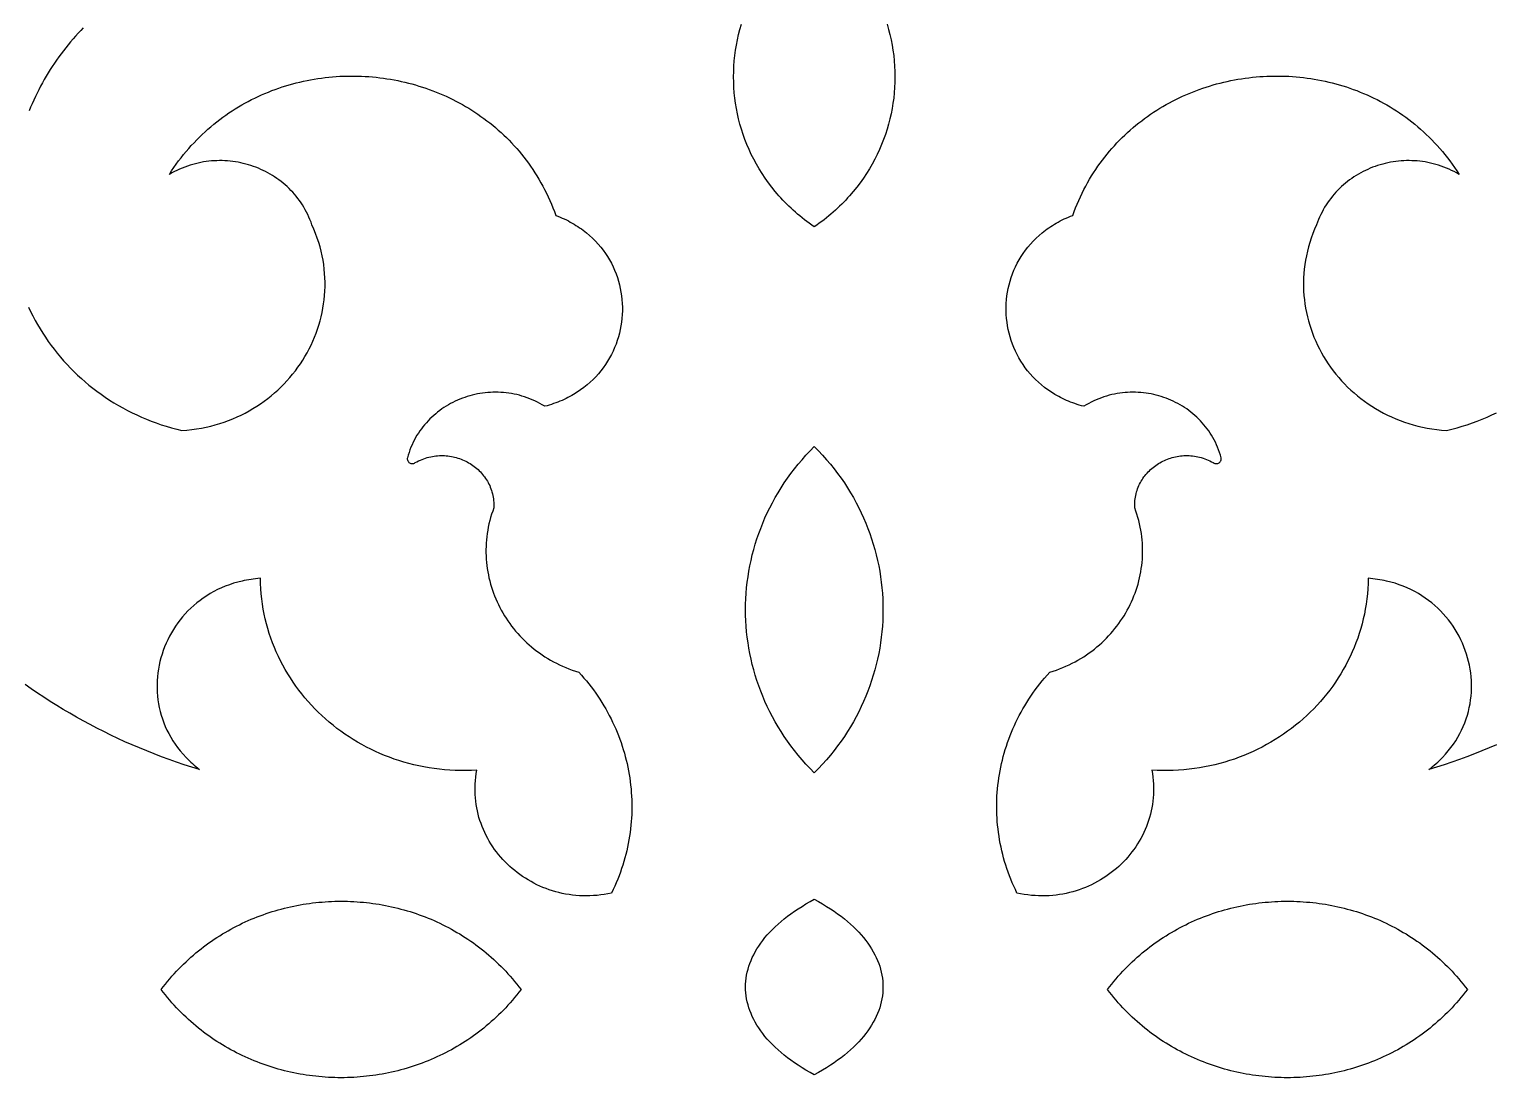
# Model space of a CAD drawing. Extents: x -167 to 167, y -60 to 60.
# Drawn here: x -65.09 to -21.36, y -2.63 to 28.64 of the extents above; entities that cross this region are included whole.
import ezdxf

# ---------------------------------------------------------------- set-up
doc = ezdxf.new("R2010")
doc.units = 0
doc.header["$MEASUREMENT"] = 0
doc.layers.add('LAYER_1', color=18, linetype='CONTINUOUS')

msp = doc.modelspace()

# ---------------------------------------------------------------- linework, layer by layer
at = {"layer": 'LAYER_1'}
for points in [[(-63.484, 28.693), (-63.563, 28.611), (-63.641, 28.528), (-63.717, 28.443), (-63.792, 28.358), (-63.866, 28.271), (-63.939, 28.183), (-64.01, 28.094), (-64.08, 28.004), (-64.149, 27.913), (-64.217, 27.821), (-64.283, 27.728), (-64.347, 27.634), (-64.411, 27.538), (-64.472, 27.442), (-64.533, 27.345), (-64.592, 27.246), (-64.649, 27.147), (-64.705, 27.047), (-64.76, 26.946), (-64.813, 26.843), (-64.865, 26.74), (-64.915, 26.636), (-64.963, 26.531), (-65.01, 26.425), (-65.055, 26.318), (-65.099, 26.21)], [(-39.513, 28.794), (-39.468, 28.641), (-39.429, 28.486), (-39.393, 28.331), (-39.363, 28.175), (-39.337, 28.018), (-39.316, 27.861), (-39.299, 27.703), (-39.288, 27.545), (-39.281, 27.386), (-39.278, 27.228), (-39.281, 27.069), (-39.288, 26.911), (-39.299, 26.753), (-39.316, 26.595), (-39.337, 26.438), (-39.363, 26.281), (-39.393, 26.125), (-39.429, 25.969), (-39.468, 25.815), (-39.513, 25.661), (-39.562, 25.509), (-39.617, 25.358), (-39.675, 25.208), (-39.739, 25.059), (-39.807, 24.912), (-39.88, 24.767), (-39.957, 24.623), (-40.039, 24.481), (-40.126, 24.342), (-40.218, 24.204), (-40.314, 24.068), (-40.415, 23.935), (-40.521, 23.804), (-40.632, 23.676), (-40.689, 23.613), (-40.747, 23.55), (-40.806, 23.488), (-40.867, 23.427), (-40.928, 23.367), (-40.991, 23.307), (-41.055, 23.248), (-41.12, 23.19), (-41.187, 23.132), (-41.254, 23.076), (-41.323, 23.02), (-41.393, 22.964), (-41.464, 22.91), (-41.536, 22.857), (-41.61, 22.804), (-41.684, 22.752), (-41.759, 22.804), (-41.832, 22.857), (-41.905, 22.91), (-41.976, 22.964), (-42.046, 23.02), (-42.114, 23.076), (-42.182, 23.132), (-42.248, 23.19), (-42.313, 23.248), (-42.378, 23.307), (-42.44, 23.367), (-42.502, 23.427), (-42.563, 23.488), (-42.622, 23.55), (-42.68, 23.613), (-42.737, 23.676), (-42.793, 23.74), (-42.847, 23.804), (-42.953, 23.935), (-43.054, 24.068), (-43.151, 24.204), (-43.242, 24.342), (-43.329, 24.481), (-43.411, 24.623), (-43.489, 24.767), (-43.562, 24.912), (-43.63, 25.059), (-43.693, 25.208), (-43.752, 25.358), (-43.806, 25.509), (-43.856, 25.661), (-43.9, 25.815), (-43.94, 25.969), (-43.975, 26.125), (-44.006, 26.281), (-44.032, 26.438), (-44.053, 26.595), (-44.069, 26.753), (-44.081, 26.911), (-44.088, 27.069), (-44.09, 27.228), (-44.088, 27.386), (-44.081, 27.545), (-44.069, 27.703), (-44.053, 27.861), (-44.032, 28.018), (-44.006, 28.175), (-43.975, 28.331), (-43.94, 28.486), (-43.9, 28.641), (-43.856, 28.794)], [(-65.118, 20.358), (-65.055, 20.225), (-64.989, 20.093), (-64.92, 19.962), (-64.848, 19.833), (-64.773, 19.706), (-64.695, 19.581), (-64.615, 19.457), (-64.531, 19.335), (-64.444, 19.215), (-64.355, 19.097), (-64.263, 18.981), (-64.168, 18.866), (-64.071, 18.754), (-63.97, 18.644), (-63.867, 18.536), (-63.762, 18.43), (-63.654, 18.326), (-63.543, 18.225), (-63.43, 18.126), (-63.315, 18.03), (-63.197, 17.935), (-63.077, 17.844), (-62.954, 17.755), (-62.829, 17.668), (-62.702, 17.584), (-62.572, 17.503), (-62.44, 17.425), (-62.306, 17.349), (-62.17, 17.276), (-62.032, 17.206), (-61.892, 17.139), (-61.75, 17.075), (-61.605, 17.014), (-61.459, 16.956), (-61.311, 16.901), (-61.161, 16.849), (-61.009, 16.801), (-60.855, 16.756), (-60.699, 16.714), (-60.542, 16.676), (-60.394, 16.687), (-60.249, 16.703), (-60.105, 16.723), (-59.963, 16.747), (-59.823, 16.776), (-59.685, 16.808), (-59.55, 16.844), (-59.416, 16.883), (-59.284, 16.927), (-59.154, 16.974), (-59.027, 17.024), (-58.901, 17.079), (-58.778, 17.136), (-58.658, 17.197), (-58.539, 17.261), (-58.424, 17.328), (-58.31, 17.399), (-58.199, 17.472), (-58.091, 17.549), (-57.986, 17.628), (-57.883, 17.71), (-57.783, 17.795), (-57.685, 17.882), (-57.59, 17.972), (-57.499, 18.065), (-57.41, 18.16), (-57.324, 18.257), (-57.241, 18.356), (-57.161, 18.458), (-57.084, 18.562), (-57.011, 18.668), (-56.94, 18.776), (-56.873, 18.885), (-56.81, 18.997), (-56.749, 19.11), (-56.692, 19.225), (-56.638, 19.342), (-56.588, 19.46), (-56.541, 19.579), (-56.498, 19.7), (-56.459, 19.822), (-56.423, 19.946), (-56.391, 20.07), (-56.363, 20.196), (-56.339, 20.322), (-56.318, 20.45), (-56.301, 20.578), (-56.289, 20.707), (-56.28, 20.836), (-56.276, 20.967), (-56.275, 21.097), (-56.279, 21.229), (-56.287, 21.36), (-56.299, 21.492), (-56.315, 21.624), (-56.336, 21.756), (-56.361, 21.889), (-56.391, 22.021), (-56.425, 22.153), (-56.464, 22.285), (-56.507, 22.417), (-56.555, 22.548), (-56.608, 22.68), (-56.665, 22.81), (-56.693, 22.889), (-56.724, 22.967), (-56.756, 23.043), (-56.79, 23.118), (-56.827, 23.192), (-56.865, 23.263), (-56.906, 23.334), (-56.948, 23.403), (-56.992, 23.47), (-57.038, 23.536), (-57.086, 23.6), (-57.135, 23.662), (-57.186, 23.723), (-57.239, 23.783), (-57.293, 23.84), (-57.349, 23.896), (-57.406, 23.951), (-57.464, 24.003), (-57.525, 24.054), (-57.586, 24.103), (-57.649, 24.151), (-57.713, 24.197), (-57.778, 24.241), (-57.844, 24.283), (-57.911, 24.323), (-57.98, 24.362), (-58.049, 24.398), (-58.12, 24.433), (-58.191, 24.466), (-58.264, 24.497), (-58.337, 24.527), (-58.411, 24.554), (-58.485, 24.579), (-58.561, 24.603), (-58.637, 24.624), (-58.713, 24.643), (-58.79, 24.661), (-58.868, 24.676), (-58.946, 24.69), (-59.025, 24.701), (-59.104, 24.71), (-59.183, 24.717), (-59.262, 24.723), (-59.342, 24.726), (-59.422, 24.726), (-59.502, 24.725), (-59.583, 24.722), (-59.663, 24.716), (-59.743, 24.708), (-59.824, 24.698), (-59.904, 24.686), (-59.984, 24.671), (-60.064, 24.655), (-60.143, 24.636), (-60.223, 24.614), (-60.302, 24.591), (-60.381, 24.565), (-60.459, 24.536), (-60.537, 24.506), (-60.614, 24.473), (-60.691, 24.437), (-60.767, 24.399), (-60.843, 24.359), (-60.918, 24.316), (-60.851, 24.419), (-60.782, 24.52), (-60.712, 24.62), (-60.641, 24.717), (-60.568, 24.812), (-60.494, 24.906), (-60.418, 24.998), (-60.341, 25.087), (-60.263, 25.175), (-60.183, 25.261), (-60.103, 25.346), (-60.021, 25.428), (-59.937, 25.509), (-59.853, 25.587), (-59.768, 25.664), (-59.681, 25.739), (-59.594, 25.812), (-59.505, 25.883), (-59.415, 25.953), (-59.325, 26.02), (-59.233, 26.086), (-59.141, 26.15), (-59.047, 26.212), (-58.953, 26.272), (-58.857, 26.33), (-58.761, 26.387), (-58.664, 26.442), (-58.567, 26.495), (-58.468, 26.546), (-58.369, 26.595), (-58.269, 26.642), (-58.169, 26.688), (-58.067, 26.732), (-57.966, 26.774), (-57.863, 26.814), (-57.76, 26.853), (-57.657, 26.89), (-57.553, 26.924), (-57.448, 26.958), (-57.343, 26.989), (-57.237, 27.018), (-57.132, 27.046), (-57.025, 27.072), (-56.919, 27.096), (-56.812, 27.119), (-56.704, 27.14), (-56.597, 27.159), (-56.489, 27.176), (-56.381, 27.191), (-56.273, 27.205), (-56.164, 27.217), (-56.056, 27.227), (-55.947, 27.235), (-55.838, 27.242), (-55.73, 27.247), (-55.621, 27.25), (-55.512, 27.251), (-55.403, 27.251), (-55.294, 27.249), (-55.185, 27.245), (-55.077, 27.24), (-54.968, 27.233), (-54.86, 27.224), (-54.751, 27.213), (-54.643, 27.201), (-54.535, 27.187), (-54.428, 27.171), (-54.32, 27.154), (-54.213, 27.134), (-54.107, 27.114), (-54, 27.091), (-53.895, 27.067), (-53.789, 27.041), (-53.684, 27.013), (-53.579, 26.984), (-53.475, 26.953), (-53.372, 26.92), (-53.268, 26.886), (-53.166, 26.85), (-53.064, 26.812), (-52.963, 26.773), (-52.862, 26.732), (-52.762, 26.689), (-52.663, 26.645), (-52.564, 26.599), (-52.467, 26.551), (-52.37, 26.502), (-52.273, 26.451), (-52.178, 26.398), (-52.084, 26.344), (-51.99, 26.288), (-51.897, 26.231), (-51.805, 26.171), (-51.715, 26.111), (-51.625, 26.048), (-51.536, 25.984), (-51.448, 25.918), (-51.362, 25.851), (-51.276, 25.782), (-51.192, 25.712), (-51.109, 25.64), (-51.026, 25.566), (-50.946, 25.491), (-50.866, 25.414), (-50.788, 25.335), (-50.71, 25.255), (-50.635, 25.173), (-50.56, 25.09), (-50.487, 25.005), (-50.415, 24.918), (-50.345, 24.83), (-50.276, 24.741), (-50.209, 24.649), (-50.143, 24.557), (-50.079, 24.462), (-50.016, 24.366), (-49.955, 24.269), (-49.895, 24.17), (-49.837, 24.069), (-49.781, 23.967), (-49.726, 23.863), (-49.674, 23.758), (-49.622, 23.651), (-49.573, 23.542), (-49.525, 23.432), (-49.48, 23.321), (-49.436, 23.208), (-49.394, 23.093), (-49.328, 23.068), (-49.264, 23.042), (-49.201, 23.014), (-49.139, 22.986), (-49.078, 22.957), (-49.019, 22.926), (-48.96, 22.895), (-48.902, 22.863), (-48.846, 22.83), (-48.791, 22.796), (-48.736, 22.762), (-48.683, 22.726), (-48.631, 22.69), (-48.58, 22.652), (-48.482, 22.576), (-48.388, 22.496), (-48.298, 22.413), (-48.212, 22.328), (-48.131, 22.239), (-48.054, 22.149), (-47.982, 22.056), (-47.914, 21.96), (-47.85, 21.863), (-47.791, 21.764), (-47.736, 21.663), (-47.685, 21.56), (-47.638, 21.455), (-47.596, 21.35), (-47.558, 21.243), (-47.524, 21.134), (-47.495, 21.025), (-47.47, 20.915), (-47.449, 20.804), (-47.432, 20.693), (-47.42, 20.581), (-47.411, 20.469), (-47.407, 20.357), (-47.407, 20.244), (-47.412, 20.132), (-47.42, 20.02), (-47.433, 19.908), (-47.45, 19.797), (-47.471, 19.686), (-47.496, 19.576), (-47.526, 19.467), (-47.559, 19.359), (-47.597, 19.253), (-47.639, 19.147), (-47.685, 19.043), (-47.735, 18.941), (-47.789, 18.84), (-47.847, 18.741), (-47.91, 18.645), (-47.976, 18.55), (-48.046, 18.457), (-48.121, 18.367), (-48.2, 18.28), (-48.282, 18.195), (-48.369, 18.113), (-48.46, 18.034), (-48.554, 17.958), (-48.653, 17.885), (-48.756, 17.816), (-48.863, 17.75), (-48.918, 17.718), (-48.974, 17.688), (-49.03, 17.658), (-49.088, 17.629), (-49.147, 17.601), (-49.207, 17.575), (-49.268, 17.549), (-49.33, 17.524), (-49.393, 17.5), (-49.457, 17.478), (-49.521, 17.456), (-49.587, 17.436), (-49.654, 17.416), (-49.722, 17.398), (-49.795, 17.442), (-49.869, 17.483), (-49.943, 17.522), (-50.019, 17.559), (-50.094, 17.593), (-50.171, 17.624), (-50.248, 17.653), (-50.325, 17.68), (-50.402, 17.704), (-50.48, 17.726), (-50.559, 17.745), (-50.637, 17.762), (-50.716, 17.777), (-50.794, 17.789), (-50.873, 17.8), (-50.952, 17.807), (-51.031, 17.813), (-51.11, 17.816), (-51.189, 17.818), (-51.267, 17.816), (-51.345, 17.813), (-51.424, 17.808), (-51.501, 17.8), (-51.579, 17.79), (-51.656, 17.779), (-51.732, 17.765), (-51.808, 17.749), (-51.884, 17.731), (-51.959, 17.71), (-52.033, 17.688), (-52.107, 17.664), (-52.179, 17.638), (-52.251, 17.61), (-52.323, 17.58), (-52.393, 17.548), (-52.462, 17.514), (-52.53, 17.478), (-52.598, 17.441), (-52.664, 17.401), (-52.729, 17.36), (-52.793, 17.317), (-52.855, 17.272), (-52.917, 17.225), (-52.976, 17.176), (-53.035, 17.126), (-53.092, 17.074), (-53.148, 17.021), (-53.202, 16.965), (-53.254, 16.908), (-53.305, 16.849), (-53.354, 16.789), (-53.402, 16.727), (-53.448, 16.664), (-53.491, 16.598), (-53.533, 16.532), (-53.573, 16.464), (-53.611, 16.394), (-53.647, 16.323), (-53.681, 16.25), (-53.713, 16.176), (-53.743, 16.1), (-53.77, 16.023), (-53.795, 15.944), (-53.818, 15.864), (-53.822, 15.841), (-53.822, 15.818), (-53.818, 15.796), (-53.81, 15.775), (-53.8, 15.757), (-53.787, 15.74), (-53.772, 15.725), (-53.755, 15.712), (-53.736, 15.702), (-53.715, 15.694), (-53.694, 15.69), (-53.672, 15.688), (-53.65, 15.69), (-53.627, 15.695), (-53.605, 15.704), (-53.584, 15.716), (-53.534, 15.744), (-53.484, 15.769), (-53.433, 15.793), (-53.382, 15.814), (-53.331, 15.834), (-53.279, 15.852), (-53.228, 15.867), (-53.176, 15.881), (-53.124, 15.893), (-53.072, 15.904), (-53.02, 15.912), (-52.968, 15.919), (-52.917, 15.924), (-52.865, 15.927), (-52.813, 15.929), (-52.762, 15.928), (-52.711, 15.927), (-52.66, 15.923), (-52.609, 15.918), (-52.559, 15.911), (-52.508, 15.903), (-52.459, 15.893), (-52.41, 15.882), (-52.361, 15.869), (-52.313, 15.855), (-52.265, 15.839), (-52.218, 15.821), (-52.172, 15.803), (-52.126, 15.783), (-52.081, 15.761), (-52.036, 15.738), (-51.993, 15.714), (-51.95, 15.689), (-51.908, 15.662), (-51.867, 15.634), (-51.827, 15.605), (-51.788, 15.574), (-51.75, 15.542), (-51.713, 15.509), (-51.677, 15.475), (-51.643, 15.44), (-51.609, 15.404), (-51.577, 15.367), (-51.545, 15.328), (-51.516, 15.289), (-51.487, 15.248), (-51.46, 15.207), (-51.434, 15.164), (-51.41, 15.121), (-51.387, 15.076), (-51.365, 15.031), (-51.346, 14.985), (-51.327, 14.938), (-51.311, 14.89), (-51.296, 14.841), (-51.282, 14.791), (-51.271, 14.741), (-51.261, 14.69), (-51.253, 14.638), (-51.247, 14.585), (-51.243, 14.532), (-51.241, 14.478), (-51.24, 14.424), (-51.242, 14.368), (-51.276, 14.273), (-51.308, 14.178), (-51.337, 14.082), (-51.363, 13.986), (-51.386, 13.89), (-51.406, 13.794), (-51.424, 13.698), (-51.44, 13.602), (-51.452, 13.505), (-51.462, 13.409), (-51.469, 13.313), (-51.474, 13.218), (-51.477, 13.122), (-51.476, 13.027), (-51.474, 12.932), (-51.468, 12.837), (-51.461, 12.742), (-51.45, 12.648), (-51.438, 12.555), (-51.423, 12.462), (-51.405, 12.369), (-51.386, 12.277), (-51.364, 12.186), (-51.339, 12.095), (-51.313, 12.005), (-51.284, 11.916), (-51.252, 11.827), (-51.219, 11.739), (-51.183, 11.653), (-51.145, 11.567), (-51.105, 11.482), (-51.063, 11.397), (-51.019, 11.314), (-50.973, 11.232), (-50.924, 11.151), (-50.874, 11.072), (-50.821, 10.993), (-50.766, 10.916), (-50.71, 10.839), (-50.651, 10.765), (-50.591, 10.691), (-50.528, 10.619), (-50.464, 10.548), (-50.397, 10.479), (-50.329, 10.411), (-50.259, 10.345), (-50.187, 10.28), (-50.114, 10.217), (-50.038, 10.156), (-49.961, 10.096), (-49.882, 10.039), (-49.801, 9.982), (-49.719, 9.928), (-49.635, 9.876), (-49.549, 9.825), (-49.461, 9.777), (-49.372, 9.73), (-49.282, 9.686), (-49.19, 9.643), (-49.096, 9.603), (-49, 9.565), (-48.904, 9.529), (-48.805, 9.495), (-48.706, 9.464), (-48.628, 9.378), (-48.553, 9.291), (-48.479, 9.204), (-48.408, 9.115), (-48.338, 9.025), (-48.27, 8.934), (-48.204, 8.843), (-48.14, 8.75), (-48.078, 8.656), (-48.018, 8.562), (-47.96, 8.466), (-47.904, 8.37), (-47.849, 8.273), (-47.797, 8.175), (-47.746, 8.076), (-47.698, 7.977), (-47.651, 7.877), (-47.607, 7.776), (-47.564, 7.675), (-47.523, 7.573), (-47.484, 7.47), (-47.448, 7.367), (-47.413, 7.263), (-47.38, 7.159), (-47.349, 7.054), (-47.32, 6.949), (-47.293, 6.843), (-47.268, 6.737), (-47.245, 6.63), (-47.224, 6.524), (-47.205, 6.416), (-47.189, 6.309), (-47.174, 6.201), (-47.161, 6.093), (-47.15, 5.985), (-47.141, 5.877), (-47.134, 5.768), (-47.129, 5.66), (-47.126, 5.551), (-47.126, 5.442), (-47.127, 5.333), (-47.13, 5.224), (-47.136, 5.115), (-47.143, 5.006), (-47.153, 4.897), (-47.164, 4.788), (-47.178, 4.68), (-47.194, 4.571), (-47.211, 4.463), (-47.231, 4.354), (-47.253, 4.246), (-47.277, 4.139), (-47.303, 4.031), (-47.332, 3.924), (-47.362, 3.817), (-47.394, 3.71), (-47.429, 3.604), (-47.466, 3.498), (-47.504, 3.393), (-47.545, 3.288), (-47.588, 3.184), (-47.633, 3.08), (-47.68, 2.977), (-47.73, 2.874), (-47.839, 2.852), (-47.947, 2.833), (-48.055, 2.818), (-48.162, 2.806), (-48.269, 2.798), (-48.376, 2.793), (-48.481, 2.791), (-48.586, 2.793), (-48.691, 2.797), (-48.794, 2.805), (-48.897, 2.816), (-48.999, 2.83), (-49.1, 2.847), (-49.2, 2.867), (-49.299, 2.89), (-49.396, 2.915), (-49.493, 2.944), (-49.588, 2.975), (-49.682, 3.009), (-49.775, 3.045), (-49.867, 3.085), (-49.957, 3.126), (-50.045, 3.171), (-50.132, 3.217), (-50.217, 3.266), (-50.301, 3.318), (-50.383, 3.371), (-50.464, 3.427), (-50.542, 3.486), (-50.619, 3.546), (-50.694, 3.609), (-50.767, 3.673), (-50.837, 3.74), (-50.906, 3.808), (-50.973, 3.879), (-51.037, 3.951), (-51.1, 4.025), (-51.16, 4.101), (-51.217, 4.179), (-51.273, 4.258), (-51.326, 4.34), (-51.376, 4.422), (-51.424, 4.506), (-51.469, 4.592), (-51.512, 4.679), (-51.552, 4.768), (-51.589, 4.857), (-51.623, 4.948), (-51.655, 5.041), (-51.684, 5.134), (-51.709, 5.229), (-51.732, 5.325), (-51.752, 5.422), (-51.768, 5.52), (-51.781, 5.619), (-51.791, 5.718), (-51.798, 5.819), (-51.802, 5.92), (-51.802, 6.023), (-51.798, 6.125), (-51.792, 6.229), (-51.781, 6.333), (-51.767, 6.438), (-51.75, 6.543), (-51.912, 6.535), (-52.073, 6.53), (-52.233, 6.53), (-52.393, 6.534), (-52.551, 6.541), (-52.709, 6.553), (-52.865, 6.569), (-53.02, 6.588), (-53.174, 6.611), (-53.327, 6.638), (-53.479, 6.668), (-53.629, 6.702), (-53.777, 6.74), (-53.925, 6.781), (-54.07, 6.826), (-54.215, 6.874), (-54.357, 6.925), (-54.498, 6.98), (-54.637, 7.038), (-54.774, 7.1), (-54.91, 7.164), (-55.043, 7.232), (-55.175, 7.303), (-55.305, 7.376), (-55.432, 7.453), (-55.557, 7.533), (-55.681, 7.616), (-55.801, 7.701), (-55.92, 7.789), (-56.036, 7.881), (-56.15, 7.974), (-56.262, 8.071), (-56.371, 8.17), (-56.477, 8.271), (-56.581, 8.375), (-56.682, 8.482), (-56.78, 8.591), (-56.876, 8.702), (-56.969, 8.816), (-57.059, 8.932), (-57.145, 9.05), (-57.229, 9.17), (-57.31, 9.292), (-57.388, 9.417), (-57.462, 9.543), (-57.534, 9.672), (-57.602, 9.802), (-57.667, 9.935), (-57.728, 10.069), (-57.786, 10.204), (-57.84, 10.342), (-57.891, 10.481), (-57.938, 10.622), (-57.982, 10.765), (-58.022, 10.909), (-58.058, 11.054), (-58.09, 11.201), (-58.118, 11.35), (-58.143, 11.499), (-58.163, 11.65), (-58.18, 11.803), (-58.192, 11.956), (-58.2, 12.11), (-58.204, 12.266), (-58.275, 12.26), (-58.345, 12.253), (-58.414, 12.245), (-58.482, 12.235), (-58.55, 12.224), (-58.617, 12.212), (-58.684, 12.199), (-58.749, 12.185), (-58.879, 12.152), (-59.005, 12.116), (-59.128, 12.075), (-59.249, 12.03), (-59.366, 11.981), (-59.48, 11.928), (-59.591, 11.871), (-59.699, 11.81), (-59.804, 11.746), (-59.906, 11.678), (-60.004, 11.607), (-60.099, 11.533), (-60.19, 11.456), (-60.279, 11.375), (-60.363, 11.292), (-60.445, 11.206), (-60.523, 11.118), (-60.597, 11.027), (-60.668, 10.933), (-60.735, 10.838), (-60.798, 10.74), (-60.858, 10.64), (-60.914, 10.539), (-60.967, 10.435), (-61.015, 10.33), (-61.06, 10.223), (-61.101, 10.115), (-61.137, 10.006), (-61.17, 9.896), (-61.199, 9.784), (-61.224, 9.672), (-61.245, 9.559), (-61.261, 9.445), (-61.274, 9.33), (-61.282, 9.216), (-61.286, 9.1), (-61.286, 8.985), (-61.282, 8.87), (-61.273, 8.754), (-61.259, 8.639), (-61.242, 8.525), (-61.22, 8.41), (-61.193, 8.296), (-61.162, 8.183), (-61.126, 8.071), (-61.086, 7.959), (-61.041, 7.849), (-60.991, 7.739), (-60.937, 7.631), (-60.877, 7.525), (-60.813, 7.419), (-60.745, 7.316), (-60.671, 7.214), (-60.592, 7.114), (-60.509, 7.016), (-60.42, 6.921), (-60.326, 6.827), (-60.277, 6.781), (-60.227, 6.736), (-60.176, 6.691), (-60.124, 6.647), (-60.07, 6.604), (-60.015, 6.561), (-60.245, 6.632), (-60.475, 6.706), (-60.702, 6.783), (-60.927, 6.862), (-61.151, 6.944), (-61.373, 7.028), (-61.593, 7.115), (-61.811, 7.205), (-62.027, 7.297), (-62.242, 7.392), (-62.454, 7.489), (-62.665, 7.589), (-62.873, 7.691), (-63.08, 7.796), (-63.285, 7.903), (-63.488, 8.012), (-63.688, 8.124), (-63.887, 8.238), (-64.084, 8.355), (-64.279, 8.473), (-64.472, 8.594), (-64.663, 8.718), (-64.851, 8.843), (-65.038, 8.971), (-65.223, 9.1)], [(-21.341, 7.297), (-21.558, 7.205), (-21.776, 7.115), (-21.996, 7.028), (-22.218, 6.944), (-22.441, 6.862), (-22.667, 6.783), (-22.894, 6.706), (-23.123, 6.632), (-23.354, 6.561), (-23.299, 6.604), (-23.245, 6.647), (-23.193, 6.691), (-23.141, 6.736), (-23.091, 6.781), (-23.042, 6.827), (-22.949, 6.921), (-22.86, 7.016), (-22.776, 7.114), (-22.698, 7.214), (-22.624, 7.316), (-22.555, 7.419), (-22.491, 7.525), (-22.432, 7.631), (-22.378, 7.739), (-22.328, 7.849), (-22.283, 7.959), (-22.242, 8.071), (-22.207, 8.183), (-22.176, 8.296), (-22.149, 8.41), (-22.127, 8.525), (-22.109, 8.639), (-22.096, 8.754), (-22.087, 8.87), (-22.083, 8.985), (-22.082, 9.1), (-22.086, 9.216), (-22.095, 9.33), (-22.107, 9.445), (-22.124, 9.559), (-22.145, 9.672), (-22.17, 9.784), (-22.198, 9.896), (-22.231, 10.006), (-22.268, 10.115), (-22.309, 10.223), (-22.354, 10.33), (-22.402, 10.435), (-22.454, 10.539), (-22.51, 10.64), (-22.57, 10.74), (-22.634, 10.838), (-22.701, 10.933), (-22.772, 11.027), (-22.846, 11.118), (-22.924, 11.206), (-23.005, 11.292), (-23.09, 11.375), (-23.178, 11.456), (-23.27, 11.533), (-23.365, 11.607), (-23.463, 11.678), (-23.565, 11.746), (-23.669, 11.81), (-23.777, 11.871), (-23.889, 11.928), (-24.003, 11.981), (-24.12, 12.03), (-24.24, 12.075), (-24.364, 12.116), (-24.49, 12.152), (-24.619, 12.185), (-24.685, 12.199), (-24.751, 12.212), (-24.818, 12.224), (-24.886, 12.235), (-24.955, 12.245), (-25.024, 12.253), (-25.094, 12.26), (-25.165, 12.266), (-25.169, 12.11), (-25.177, 11.956), (-25.189, 11.803), (-25.205, 11.65), (-25.226, 11.499), (-25.25, 11.35), (-25.279, 11.201), (-25.311, 11.054), (-25.347, 10.909), (-25.387, 10.765), (-25.43, 10.622), (-25.478, 10.481), (-25.529, 10.342), (-25.583, 10.204), (-25.641, 10.069), (-25.702, 9.935), (-25.767, 9.802), (-25.835, 9.672), (-25.906, 9.543), (-25.981, 9.417), (-26.058, 9.292), (-26.139, 9.17), (-26.223, 9.05), (-26.31, 8.932), (-26.4, 8.816), (-26.493, 8.702), (-26.588, 8.591), (-26.687, 8.482), (-26.788, 8.375), (-26.891, 8.271), (-26.998, 8.17), (-27.107, 8.071), (-27.218, 7.974), (-27.332, 7.881), (-27.449, 7.789), (-27.567, 7.701), (-27.688, 7.616), (-27.811, 7.533), (-27.937, 7.453), (-28.064, 7.376), (-28.194, 7.303), (-28.325, 7.232), (-28.459, 7.164), (-28.594, 7.1), (-28.732, 7.038), (-28.871, 6.98), (-29.012, 6.925), (-29.154, 6.874), (-29.298, 6.826), (-29.444, 6.781), (-29.591, 6.74), (-29.74, 6.702), (-29.89, 6.668), (-30.042, 6.638), (-30.194, 6.611), (-30.348, 6.588), (-30.504, 6.569), (-30.66, 6.553), (-30.817, 6.541), (-30.976, 6.534), (-31.135, 6.53), (-31.296, 6.53), (-31.457, 6.535), (-31.619, 6.543), (-31.601, 6.438), (-31.587, 6.333), (-31.577, 6.229), (-31.57, 6.125), (-31.567, 6.023), (-31.567, 5.92), (-31.57, 5.819), (-31.577, 5.718), (-31.587, 5.619), (-31.601, 5.52), (-31.617, 5.422), (-31.637, 5.325), (-31.659, 5.229), (-31.685, 5.134), (-31.714, 5.041), (-31.745, 4.948), (-31.78, 4.857), (-31.817, 4.768), (-31.857, 4.679), (-31.899, 4.592), (-31.945, 4.506), (-31.993, 4.422), (-32.043, 4.34), (-32.096, 4.258), (-32.151, 4.179), (-32.209, 4.101), (-32.269, 4.025), (-32.331, 3.951), (-32.396, 3.879), (-32.462, 3.808), (-32.531, 3.74), (-32.602, 3.673), (-32.675, 3.609), (-32.75, 3.546), (-32.826, 3.486), (-32.905, 3.427), (-32.985, 3.371), (-33.067, 3.318), (-33.151, 3.266), (-33.237, 3.217), (-33.324, 3.171), (-33.412, 3.126), (-33.502, 3.085), (-33.594, 3.045), (-33.686, 3.009), (-33.78, 2.975), (-33.876, 2.944), (-33.972, 2.915), (-34.07, 2.89), (-34.169, 2.867), (-34.269, 2.847), (-34.37, 2.83), (-34.472, 2.816), (-34.574, 2.805), (-34.678, 2.797), (-34.782, 2.793), (-34.887, 2.791), (-34.993, 2.793), (-35.099, 2.798), (-35.206, 2.806), (-35.314, 2.818), (-35.422, 2.833), (-35.53, 2.852), (-35.639, 2.874), (-35.688, 2.977), (-35.735, 3.08), (-35.781, 3.184), (-35.824, 3.288), (-35.864, 3.393), (-35.903, 3.498), (-35.94, 3.604), (-35.974, 3.71), (-36.007, 3.817), (-36.037, 3.924), (-36.065, 4.031), (-36.091, 4.139), (-36.115, 4.246), (-36.137, 4.354), (-36.157, 4.463), (-36.175, 4.571), (-36.191, 4.68), (-36.204, 4.788), (-36.216, 4.897), (-36.225, 5.006), (-36.233, 5.115), (-36.238, 5.224), (-36.242, 5.333), (-36.243, 5.442), (-36.242, 5.551), (-36.239, 5.66), (-36.235, 5.768), (-36.228, 5.877), (-36.219, 5.985), (-36.208, 6.093), (-36.195, 6.201), (-36.18, 6.309), (-36.163, 6.416), (-36.144, 6.524), (-36.123, 6.63), (-36.1, 6.737), (-36.075, 6.843), (-36.049, 6.949), (-36.02, 7.054), (-35.989, 7.159), (-35.956, 7.263), (-35.921, 7.367), (-35.884, 7.47), (-35.845, 7.573), (-35.805, 7.675), (-35.762, 7.776), (-35.717, 7.877), (-35.671, 7.977), (-35.622, 8.076), (-35.572, 8.175), (-35.519, 8.273), (-35.465, 8.37), (-35.409, 8.466), (-35.35, 8.562), (-35.29, 8.656), (-35.228, 8.75), (-35.164, 8.843), (-35.098, 8.934), (-35.031, 9.025), (-34.961, 9.115), (-34.889, 9.204), (-34.816, 9.291), (-34.74, 9.378), (-34.663, 9.464), (-34.563, 9.495), (-34.465, 9.529), (-34.368, 9.565), (-34.273, 9.603), (-34.179, 9.643), (-34.087, 9.686), (-33.996, 9.73), (-33.907, 9.777), (-33.82, 9.825), (-33.734, 9.876), (-33.65, 9.928), (-33.568, 9.982), (-33.487, 10.039), (-33.408, 10.096), (-33.331, 10.156), (-33.255, 10.217), (-33.181, 10.28), (-33.11, 10.345), (-33.04, 10.411), (-32.971, 10.479), (-32.905, 10.548), (-32.841, 10.619), (-32.778, 10.691), (-32.718, 10.765), (-32.659, 10.839), (-32.602, 10.916), (-32.548, 10.993), (-32.495, 11.072), (-32.445, 11.151), (-32.396, 11.232), (-32.35, 11.314), (-32.305, 11.397), (-32.263, 11.482), (-32.223, 11.567), (-32.185, 11.653), (-32.15, 11.739), (-32.116, 11.827), (-32.085, 11.916), (-32.056, 12.005), (-32.029, 12.095), (-32.005, 12.186), (-31.983, 12.277), (-31.963, 12.369), (-31.946, 12.462), (-31.931, 12.555), (-31.918, 12.648), (-31.908, 12.742), (-31.9, 12.837), (-31.895, 12.932), (-31.892, 13.027), (-31.892, 13.122), (-31.894, 13.218), (-31.899, 13.313), (-31.907, 13.409), (-31.917, 13.505), (-31.929, 13.602), (-31.944, 13.698), (-31.962, 13.794), (-31.983, 13.89), (-32.006, 13.986), (-32.032, 14.082), (-32.061, 14.178), (-32.092, 14.273), (-32.126, 14.368), (-32.128, 14.424), (-32.128, 14.478), (-32.126, 14.532), (-32.121, 14.585), (-32.115, 14.638), (-32.107, 14.69), (-32.098, 14.741), (-32.086, 14.791), (-32.073, 14.841), (-32.058, 14.89), (-32.041, 14.938), (-32.023, 14.985), (-32.003, 15.031), (-31.982, 15.076), (-31.959, 15.121), (-31.935, 15.164), (-31.909, 15.207), (-31.882, 15.248), (-31.853, 15.289), (-31.823, 15.328), (-31.792, 15.367), (-31.76, 15.404), (-31.726, 15.44), (-31.691, 15.475), (-31.655, 15.509), (-31.618, 15.542), (-31.58, 15.574), (-31.541, 15.605), (-31.501, 15.634), (-31.46, 15.662), (-31.418, 15.689), (-31.376, 15.714), (-31.332, 15.738), (-31.288, 15.761), (-31.243, 15.783), (-31.197, 15.803), (-31.151, 15.821), (-31.104, 15.839), (-31.056, 15.855), (-31.008, 15.869), (-30.959, 15.882), (-30.91, 15.893), (-30.86, 15.903), (-30.81, 15.911), (-30.76, 15.918), (-30.709, 15.923), (-30.658, 15.927), (-30.607, 15.928), (-30.555, 15.929), (-30.504, 15.927), (-30.452, 15.924), (-30.4, 15.919), (-30.348, 15.912), (-30.296, 15.904), (-30.244, 15.893), (-30.193, 15.881), (-30.141, 15.867), (-30.089, 15.852), (-30.038, 15.834), (-29.987, 15.814), (-29.936, 15.793), (-29.885, 15.769), (-29.835, 15.744), (-29.785, 15.716), (-29.763, 15.704), (-29.741, 15.695), (-29.719, 15.69), (-29.697, 15.688), (-29.675, 15.69), (-29.653, 15.694), (-29.633, 15.702), (-29.614, 15.712), (-29.597, 15.725), (-29.581, 15.74), (-29.569, 15.757), (-29.558, 15.775), (-29.551, 15.796), (-29.547, 15.818), (-29.547, 15.841), (-29.551, 15.864), (-29.573, 15.944), (-29.599, 16.023), (-29.626, 16.1), (-29.656, 16.176), (-29.687, 16.25), (-29.721, 16.323), (-29.757, 16.394), (-29.795, 16.464), (-29.835, 16.532), (-29.877, 16.598), (-29.921, 16.664), (-29.967, 16.727), (-30.014, 16.789), (-30.063, 16.849), (-30.114, 16.908), (-30.167, 16.965), (-30.221, 17.021), (-30.276, 17.074), (-30.334, 17.126), (-30.392, 17.176), (-30.452, 17.225), (-30.513, 17.272), (-30.576, 17.317), (-30.64, 17.36), (-30.705, 17.401), (-30.771, 17.441), (-30.838, 17.478), (-30.907, 17.514), (-30.976, 17.548), (-31.046, 17.58), (-31.117, 17.61), (-31.189, 17.638), (-31.262, 17.664), (-31.336, 17.688), (-31.41, 17.71), (-31.485, 17.731), (-31.56, 17.749), (-31.636, 17.765), (-31.713, 17.779), (-31.79, 17.79), (-31.867, 17.8), (-31.945, 17.808), (-32.023, 17.813), (-32.102, 17.816), (-32.18, 17.818), (-32.259, 17.816), (-32.338, 17.813), (-32.417, 17.807), (-32.495, 17.8), (-32.574, 17.789), (-32.653, 17.777), (-32.732, 17.762), (-32.81, 17.745), (-32.888, 17.726), (-32.966, 17.704), (-33.044, 17.68), (-33.121, 17.653), (-33.198, 17.624), (-33.274, 17.593), (-33.35, 17.559), (-33.425, 17.522), (-33.5, 17.483), (-33.574, 17.442), (-33.647, 17.398), (-33.715, 17.416), (-33.781, 17.436), (-33.847, 17.456), (-33.912, 17.478), (-33.976, 17.5), (-34.039, 17.524), (-34.101, 17.549), (-34.162, 17.575), (-34.221, 17.601), (-34.28, 17.629), (-34.338, 17.658), (-34.395, 17.688), (-34.451, 17.718), (-34.506, 17.75), (-34.613, 17.816), (-34.715, 17.885), (-34.814, 17.958), (-34.909, 18.034), (-35, 18.113), (-35.086, 18.195), (-35.169, 18.28), (-35.248, 18.367), (-35.322, 18.457), (-35.393, 18.55), (-35.459, 18.645), (-35.521, 18.741), (-35.58, 18.84), (-35.634, 18.941), (-35.684, 19.043), (-35.73, 19.147), (-35.772, 19.253), (-35.809, 19.359), (-35.843, 19.467), (-35.872, 19.576), (-35.897, 19.686), (-35.919, 19.797), (-35.935, 19.908), (-35.948, 20.02), (-35.957, 20.132), (-35.961, 20.244), (-35.961, 20.357), (-35.957, 20.469), (-35.949, 20.581), (-35.937, 20.693), (-35.92, 20.804), (-35.899, 20.915), (-35.874, 21.025), (-35.844, 21.134), (-35.811, 21.243), (-35.773, 21.35), (-35.73, 21.455), (-35.684, 21.56), (-35.633, 21.663), (-35.578, 21.764), (-35.518, 21.863), (-35.455, 21.96), (-35.387, 22.056), (-35.314, 22.149), (-35.238, 22.239), (-35.156, 22.328), (-35.071, 22.413), (-34.981, 22.496), (-34.887, 22.576), (-34.788, 22.652), (-34.737, 22.69), (-34.685, 22.726), (-34.632, 22.762), (-34.578, 22.796), (-34.523, 22.83), (-34.466, 22.863), (-34.409, 22.895), (-34.35, 22.926), (-34.29, 22.957), (-34.23, 22.986), (-34.168, 23.014), (-34.105, 23.042), (-34.04, 23.068), (-33.975, 23.093), (-33.933, 23.208), (-33.889, 23.321), (-33.843, 23.432), (-33.796, 23.542), (-33.746, 23.651), (-33.695, 23.758), (-33.642, 23.863), (-33.588, 23.967), (-33.531, 24.069), (-33.473, 24.17), (-33.414, 24.269), (-33.353, 24.366), (-33.29, 24.462), (-33.225, 24.557), (-33.16, 24.649), (-33.092, 24.741), (-33.023, 24.83), (-32.953, 24.918), (-32.882, 25.005), (-32.808, 25.09), (-32.734, 25.173), (-32.658, 25.255), (-32.581, 25.335), (-32.503, 25.414), (-32.423, 25.491), (-32.342, 25.566), (-32.26, 25.64), (-32.177, 25.712), (-32.092, 25.782), (-32.007, 25.851), (-31.92, 25.918), (-31.833, 25.984), (-31.744, 26.048), (-31.654, 26.111), (-31.563, 26.171), (-31.471, 26.231), (-31.379, 26.288), (-31.285, 26.344), (-31.191, 26.398), (-31.095, 26.451), (-30.999, 26.502), (-30.902, 26.551), (-30.804, 26.599), (-30.706, 26.645), (-30.607, 26.689), (-30.507, 26.732), (-30.406, 26.773), (-30.305, 26.812), (-30.203, 26.85), (-30.1, 26.886), (-29.997, 26.92), (-29.894, 26.953), (-29.789, 26.984), (-29.685, 27.013), (-29.58, 27.041), (-29.474, 27.067), (-29.368, 27.091), (-29.262, 27.114), (-29.155, 27.134), (-29.048, 27.154), (-28.941, 27.171), (-28.833, 27.187), (-28.725, 27.201), (-28.617, 27.213), (-28.509, 27.224), (-28.401, 27.233), (-28.292, 27.24), (-28.183, 27.245), (-28.075, 27.249), (-27.966, 27.251), (-27.857, 27.251), (-27.748, 27.25), (-27.639, 27.247), (-27.53, 27.242), (-27.422, 27.235), (-27.313, 27.227), (-27.204, 27.217), (-27.096, 27.205), (-26.988, 27.191), (-26.88, 27.176), (-26.772, 27.159), (-26.664, 27.14), (-26.557, 27.119), (-26.45, 27.096), (-26.343, 27.072), (-26.237, 27.046), (-26.131, 27.018), (-26.026, 26.989), (-25.921, 26.958), (-25.816, 26.924), (-25.712, 26.89), (-25.608, 26.853), (-25.505, 26.814), (-25.403, 26.774), (-25.301, 26.732), (-25.2, 26.688), (-25.099, 26.642), (-25, 26.595), (-24.9, 26.546), (-24.802, 26.495), (-24.704, 26.442), (-24.607, 26.387), (-24.511, 26.33), (-24.416, 26.272), (-24.322, 26.212), (-24.228, 26.15), (-24.136, 26.086), (-24.044, 26.02), (-23.953, 25.953), (-23.864, 25.883), (-23.775, 25.812), (-23.687, 25.739), (-23.601, 25.664), (-23.515, 25.587), (-23.431, 25.509), (-23.348, 25.428), (-23.266, 25.346), (-23.185, 25.261), (-23.106, 25.175), (-23.028, 25.087), (-22.951, 24.998), (-22.875, 24.906), (-22.801, 24.812), (-22.728, 24.717), (-22.656, 24.62), (-22.586, 24.52), (-22.518, 24.419), (-22.451, 24.316), (-22.526, 24.359), (-22.601, 24.399), (-22.677, 24.437), (-22.754, 24.473), (-22.832, 24.506), (-22.91, 24.536), (-22.988, 24.565), (-23.067, 24.591), (-23.146, 24.614), (-23.225, 24.636), (-23.305, 24.655), (-23.385, 24.671), (-23.465, 24.686), (-23.545, 24.698), (-23.625, 24.708), (-23.706, 24.716), (-23.786, 24.722), (-23.866, 24.725), (-23.946, 24.726), (-24.026, 24.726), (-24.106, 24.723), (-24.186, 24.717), (-24.265, 24.71), (-24.344, 24.701), (-24.423, 24.69), (-24.501, 24.676), (-24.578, 24.661), (-24.656, 24.643), (-24.732, 24.624), (-24.808, 24.603), (-24.883, 24.579), (-24.958, 24.554), (-25.032, 24.527), (-25.105, 24.497), (-25.177, 24.466), (-25.249, 24.433), (-25.319, 24.398), (-25.389, 24.362), (-25.457, 24.323), (-25.525, 24.283), (-25.591, 24.241), (-25.656, 24.197), (-25.72, 24.151), (-25.783, 24.103), (-25.844, 24.054), (-25.904, 24.003), (-25.963, 23.951), (-26.02, 23.896), (-26.076, 23.84), (-26.13, 23.783), (-26.183, 23.723), (-26.234, 23.662), (-26.283, 23.6), (-26.331, 23.536), (-26.377, 23.47), (-26.421, 23.403), (-26.463, 23.334), (-26.503, 23.263), (-26.542, 23.192), (-26.578, 23.118), (-26.613, 23.043), (-26.645, 22.967), (-26.675, 22.889), (-26.703, 22.81), (-26.761, 22.68), (-26.813, 22.548), (-26.861, 22.417), (-26.905, 22.285), (-26.943, 22.153), (-26.978, 22.021), (-27.007, 21.889), (-27.032, 21.756), (-27.053, 21.624), (-27.07, 21.492), (-27.082, 21.36), (-27.09, 21.229), (-27.094, 21.097), (-27.093, 20.967), (-27.089, 20.836), (-27.08, 20.707), (-27.067, 20.578), (-27.051, 20.45), (-27.03, 20.322), (-27.006, 20.196), (-26.977, 20.07), (-26.945, 19.946), (-26.91, 19.822), (-26.87, 19.7), (-26.827, 19.579), (-26.781, 19.46), (-26.73, 19.342), (-26.677, 19.225), (-26.62, 19.11), (-26.559, 18.997), (-26.495, 18.885), (-26.428, 18.776), (-26.358, 18.668), (-26.284, 18.562), (-26.207, 18.458), (-26.128, 18.356), (-26.045, 18.257), (-25.959, 18.16), (-25.87, 18.065), (-25.778, 17.972), (-25.684, 17.882), (-25.586, 17.795), (-25.486, 17.71), (-25.383, 17.628), (-25.277, 17.549), (-25.169, 17.472), (-25.058, 17.399), (-24.945, 17.328), (-24.829, 17.261), (-24.711, 17.197), (-24.59, 17.136), (-24.467, 17.079), (-24.342, 17.024), (-24.215, 16.974), (-24.085, 16.927), (-23.953, 16.883), (-23.819, 16.844), (-23.683, 16.808), (-23.545, 16.776), (-23.405, 16.747), (-23.263, 16.723), (-23.12, 16.703), (-22.974, 16.687), (-22.827, 16.676), (-22.67, 16.714), (-22.514, 16.756), (-22.36, 16.801), (-22.208, 16.849), (-22.058, 16.901), (-21.91, 16.956), (-21.763, 17.014), (-21.619, 17.075), (-21.477, 17.139), (-21.337, 17.206)]]:
    msp.add_lwpolyline(points, dxfattribs=at)
for points in [[(-41.558, 16.068), (-41.436, 15.937), (-41.318, 15.804), (-41.204, 15.669), (-41.094, 15.532), (-40.988, 15.393), (-40.886, 15.253), (-40.788, 15.11), (-40.694, 14.965), (-40.604, 14.819), (-40.518, 14.672), (-40.436, 14.522), (-40.358, 14.372), (-40.284, 14.22), (-40.214, 14.066), (-40.148, 13.912), (-40.086, 13.756), (-40.028, 13.599), (-39.974, 13.441), (-39.924, 13.282), (-39.878, 13.123), (-39.836, 12.962), (-39.798, 12.801), (-39.764, 12.639), (-39.733, 12.477), (-39.707, 12.314), (-39.685, 12.15), (-39.667, 11.986), (-39.653, 11.822), (-39.643, 11.658), (-39.637, 11.494), (-39.635, 11.329), (-39.637, 11.165), (-39.643, 11), (-39.653, 10.836), (-39.667, 10.672), (-39.685, 10.508), (-39.707, 10.345), (-39.733, 10.182), (-39.764, 10.019), (-39.798, 9.857), (-39.836, 9.696), (-39.878, 9.536), (-39.924, 9.376), (-39.974, 9.217), (-40.028, 9.059), (-40.086, 8.902), (-40.148, 8.747), (-40.214, 8.592), (-40.284, 8.439), (-40.358, 8.287), (-40.436, 8.136), (-40.518, 7.987), (-40.604, 7.839), (-40.694, 7.693), (-40.788, 7.548), (-40.886, 7.406), (-40.988, 7.265), (-41.094, 7.126), (-41.204, 6.989), (-41.318, 6.854), (-41.436, 6.721), (-41.558, 6.59), (-41.684, 6.462), (-41.81, 6.59), (-41.932, 6.721), (-42.05, 6.854), (-42.165, 6.989), (-42.275, 7.126), (-42.381, 7.265), (-42.483, 7.406), (-42.581, 7.548), (-42.675, 7.693), (-42.765, 7.839), (-42.851, 7.987), (-42.933, 8.136), (-43.011, 8.287), (-43.085, 8.439), (-43.155, 8.592), (-43.221, 8.747), (-43.283, 8.902), (-43.341, 9.059), (-43.395, 9.217), (-43.445, 9.376), (-43.491, 9.536), (-43.533, 9.696), (-43.571, 9.857), (-43.605, 10.019), (-43.635, 10.182), (-43.661, 10.345), (-43.683, 10.508), (-43.701, 10.672), (-43.715, 10.836), (-43.725, 11), (-43.731, 11.165), (-43.733, 11.329), (-43.731, 11.494), (-43.725, 11.658), (-43.715, 11.822), (-43.701, 11.986), (-43.683, 12.15), (-43.661, 12.314), (-43.635, 12.477), (-43.605, 12.639), (-43.571, 12.801), (-43.533, 12.962), (-43.491, 13.123), (-43.445, 13.282), (-43.395, 13.441), (-43.341, 13.599), (-43.283, 13.756), (-43.221, 13.912), (-43.155, 14.066), (-43.085, 14.22), (-43.011, 14.372), (-42.933, 14.522), (-42.851, 14.672), (-42.765, 14.819), (-42.675, 14.965), (-42.581, 15.11), (-42.483, 15.253), (-42.381, 15.393), (-42.275, 15.532), (-42.165, 15.669), (-42.05, 15.804), (-41.932, 15.937), (-41.81, 16.068), (-41.684, 16.197)], [(-55.701, 2.632), (-55.606, 2.63), (-55.512, 2.626), (-55.417, 2.622), (-55.322, 2.616), (-55.228, 2.609), (-55.133, 2.601), (-55.039, 2.591), (-54.945, 2.58), (-54.851, 2.568), (-54.757, 2.554), (-54.663, 2.54), (-54.569, 2.524), (-54.476, 2.506), (-54.383, 2.488), (-54.29, 2.468), (-54.197, 2.446), (-54.105, 2.424), (-54.013, 2.4), (-53.921, 2.375), (-53.83, 2.349), (-53.739, 2.321), (-53.648, 2.292), (-53.558, 2.262), (-53.468, 2.231), (-53.378, 2.198), (-53.289, 2.164), (-53.2, 2.128), (-53.112, 2.092), (-53.024, 2.054), (-52.937, 2.015), (-52.85, 1.974), (-52.764, 1.932), (-52.678, 1.889), (-52.592, 1.845), (-52.508, 1.799), (-52.424, 1.752), (-52.34, 1.704), (-52.257, 1.655), (-52.175, 1.604), (-52.093, 1.552), (-52.012, 1.499), (-51.932, 1.444), (-51.852, 1.388), (-51.774, 1.331), (-51.695, 1.272), (-51.618, 1.213), (-51.541, 1.152), (-51.465, 1.089), (-51.39, 1.026), (-51.316, 0.961), (-51.242, 0.895), (-51.17, 0.827), (-51.098, 0.758), (-51.027, 0.688), (-50.957, 0.617), (-50.888, 0.544), (-50.819, 0.47), (-50.752, 0.395), (-50.686, 0.319), (-50.62, 0.241), (-50.556, 0.162), (-50.492, 0.082), (-50.43, 0), (-50.492, -0.082), (-50.556, -0.162), (-50.62, -0.241), (-50.686, -0.319), (-50.752, -0.395), (-50.819, -0.47), (-50.888, -0.544), (-50.957, -0.617), (-51.027, -0.688), (-51.098, -0.758), (-51.17, -0.827), (-51.242, -0.895), (-51.316, -0.961), (-51.39, -1.026), (-51.465, -1.089), (-51.541, -1.152), (-51.618, -1.213), (-51.695, -1.272), (-51.774, -1.331), (-51.852, -1.388), (-51.932, -1.444), (-52.012, -1.499), (-52.093, -1.552), (-52.175, -1.604), (-52.257, -1.655), (-52.34, -1.704), (-52.424, -1.752), (-52.508, -1.799), (-52.592, -1.845), (-52.678, -1.889), (-52.764, -1.932), (-52.85, -1.974), (-52.937, -2.015), (-53.024, -2.054), (-53.112, -2.092), (-53.2, -2.128), (-53.289, -2.164), (-53.378, -2.198), (-53.468, -2.231), (-53.558, -2.262), (-53.648, -2.292), (-53.739, -2.321), (-53.83, -2.349), (-53.921, -2.375), (-54.013, -2.4), (-54.105, -2.424), (-54.197, -2.446), (-54.29, -2.468), (-54.383, -2.488), (-54.476, -2.506), (-54.569, -2.524), (-54.663, -2.54), (-54.757, -2.554), (-54.851, -2.568), (-54.945, -2.58), (-55.039, -2.591), (-55.133, -2.601), (-55.228, -2.609), (-55.322, -2.616), (-55.417, -2.622), (-55.512, -2.626), (-55.606, -2.63), (-55.701, -2.632), (-55.796, -2.632), (-55.891, -2.632), (-55.985, -2.63), (-56.08, -2.626), (-56.175, -2.622), (-56.27, -2.616), (-56.364, -2.609), (-56.459, -2.601), (-56.553, -2.591), (-56.647, -2.58), (-56.741, -2.568), (-56.835, -2.554), (-56.929, -2.54), (-57.022, -2.524), (-57.116, -2.506), (-57.209, -2.488), (-57.302, -2.468), (-57.394, -2.446), (-57.487, -2.424), (-57.579, -2.4), (-57.671, -2.375), (-57.762, -2.349), (-57.853, -2.321), (-57.944, -2.292), (-58.034, -2.262), (-58.124, -2.231), (-58.214, -2.198), (-58.303, -2.164), (-58.392, -2.128), (-58.48, -2.092), (-58.568, -2.054), (-58.655, -2.015), (-58.742, -1.974), (-58.828, -1.932), (-58.914, -1.889), (-58.999, -1.845), (-59.084, -1.799), (-59.168, -1.752), (-59.252, -1.704), (-59.335, -1.655), (-59.417, -1.604), (-59.499, -1.552), (-59.579, -1.499), (-59.66, -1.444), (-59.739, -1.388), (-59.818, -1.331), (-59.897, -1.272), (-59.974, -1.213), (-60.051, -1.152), (-60.127, -1.089), (-60.202, -1.026), (-60.276, -0.961), (-60.35, -0.895), (-60.422, -0.827), (-60.494, -0.758), (-60.565, -0.688), (-60.635, -0.617), (-60.704, -0.544), (-60.773, -0.47), (-60.84, -0.395), (-60.906, -0.319), (-60.972, -0.241), (-61.036, -0.162), (-61.1, -0.082), (-61.162, 0), (-61.1, 0.082), (-61.036, 0.162), (-60.972, 0.241), (-60.906, 0.319), (-60.84, 0.395), (-60.773, 0.47), (-60.704, 0.544), (-60.635, 0.617), (-60.565, 0.688), (-60.494, 0.758), (-60.422, 0.827), (-60.35, 0.895), (-60.276, 0.961), (-60.202, 1.026), (-60.127, 1.089), (-60.051, 1.152), (-59.974, 1.213), (-59.897, 1.272), (-59.818, 1.331), (-59.739, 1.388), (-59.66, 1.444), (-59.579, 1.499), (-59.499, 1.552), (-59.417, 1.604), (-59.335, 1.655), (-59.252, 1.704), (-59.168, 1.752), (-59.084, 1.799), (-58.999, 1.845), (-58.914, 1.889), (-58.828, 1.932), (-58.742, 1.974), (-58.655, 2.015), (-58.568, 2.054), (-58.48, 2.092), (-58.392, 2.128), (-58.303, 2.164), (-58.214, 2.198), (-58.124, 2.231), (-58.034, 2.262), (-57.944, 2.292), (-57.853, 2.321), (-57.762, 2.349), (-57.671, 2.375), (-57.579, 2.4), (-57.487, 2.424), (-57.394, 2.446), (-57.302, 2.468), (-57.209, 2.488), (-57.116, 2.506), (-57.022, 2.524), (-56.929, 2.54), (-56.835, 2.554), (-56.741, 2.568), (-56.647, 2.58), (-56.553, 2.591), (-56.459, 2.601), (-56.364, 2.609), (-56.27, 2.616), (-56.175, 2.622), (-56.08, 2.626), (-55.985, 2.63), (-55.891, 2.632), (-55.796, 2.632)], [(-41.558, 2.621), (-41.436, 2.551), (-41.318, 2.479), (-41.204, 2.407), (-41.094, 2.333), (-40.988, 2.258), (-40.886, 2.182), (-40.788, 2.106), (-40.694, 2.028), (-40.604, 1.95), (-40.518, 1.87), (-40.436, 1.79), (-40.358, 1.709), (-40.284, 1.627), (-40.214, 1.545), (-40.148, 1.461), (-40.086, 1.378), (-40.028, 1.293), (-39.974, 1.208), (-39.924, 1.123), (-39.878, 1.037), (-39.836, 0.951), (-39.798, 0.864), (-39.764, 0.777), (-39.733, 0.69), (-39.707, 0.602), (-39.685, 0.514), (-39.667, 0.426), (-39.653, 0.338), (-39.643, 0.25), (-39.637, 0.161), (-39.635, 0.073), (-39.637, -0.016), (-39.643, -0.104), (-39.653, -0.192), (-39.667, -0.281), (-39.685, -0.369), (-39.707, -0.457), (-39.733, -0.544), (-39.764, -0.632), (-39.798, -0.719), (-39.836, -0.805), (-39.878, -0.892), (-39.924, -0.977), (-39.974, -1.063), (-40.028, -1.148), (-40.086, -1.232), (-40.148, -1.316), (-40.214, -1.399), (-40.284, -1.481), (-40.358, -1.563), (-40.436, -1.644), (-40.518, -1.725), (-40.604, -1.804), (-40.694, -1.883), (-40.788, -1.96), (-40.886, -2.037), (-40.988, -2.113), (-41.094, -2.187), (-41.204, -2.261), (-41.318, -2.334), (-41.436, -2.405), (-41.558, -2.475), (-41.684, -2.544), (-41.81, -2.475), (-41.932, -2.405), (-42.05, -2.334), (-42.165, -2.261), (-42.275, -2.187), (-42.381, -2.113), (-42.483, -2.037), (-42.581, -1.96), (-42.675, -1.883), (-42.765, -1.804), (-42.851, -1.725), (-42.933, -1.644), (-43.011, -1.563), (-43.085, -1.481), (-43.155, -1.399), (-43.221, -1.316), (-43.283, -1.232), (-43.341, -1.148), (-43.395, -1.063), (-43.445, -0.977), (-43.491, -0.892), (-43.533, -0.805), (-43.571, -0.719), (-43.605, -0.632), (-43.635, -0.544), (-43.661, -0.457), (-43.683, -0.369), (-43.701, -0.281), (-43.715, -0.192), (-43.725, -0.104), (-43.731, -0.016), (-43.733, 0.073), (-43.731, 0.161), (-43.725, 0.25), (-43.715, 0.338), (-43.701, 0.426), (-43.683, 0.514), (-43.661, 0.602), (-43.635, 0.69), (-43.605, 0.777), (-43.571, 0.864), (-43.533, 0.951), (-43.491, 1.037), (-43.445, 1.123), (-43.395, 1.208), (-43.341, 1.293), (-43.283, 1.378), (-43.221, 1.461), (-43.155, 1.545), (-43.085, 1.627), (-43.011, 1.709), (-42.933, 1.79), (-42.851, 1.87), (-42.765, 1.95), (-42.675, 2.028), (-42.581, 2.106), (-42.483, 2.182), (-42.381, 2.258), (-42.275, 2.333), (-42.165, 2.407), (-42.05, 2.479), (-41.932, 2.551), (-41.81, 2.621), (-41.684, 2.69)], [(-27.478, 2.632), (-27.383, 2.63), (-27.288, 2.626), (-27.194, 2.622), (-27.099, 2.616), (-27.004, 2.609), (-26.91, 2.601), (-26.816, 2.591), (-26.721, 2.58), (-26.627, 2.568), (-26.533, 2.554), (-26.44, 2.54), (-26.346, 2.524), (-26.253, 2.506), (-26.16, 2.488), (-26.067, 2.468), (-25.974, 2.446), (-25.882, 2.424), (-25.79, 2.4), (-25.698, 2.375), (-25.607, 2.349), (-25.516, 2.321), (-25.425, 2.292), (-25.334, 2.262), (-25.244, 2.231), (-25.155, 2.198), (-25.066, 2.164), (-24.977, 2.128), (-24.889, 2.092), (-24.801, 2.054), (-24.714, 2.015), (-24.627, 1.974), (-24.54, 1.932), (-24.455, 1.889), (-24.369, 1.845), (-24.285, 1.799), (-24.2, 1.752), (-24.117, 1.704), (-24.034, 1.655), (-23.952, 1.604), (-23.87, 1.552), (-23.789, 1.499), (-23.709, 1.444), (-23.629, 1.388), (-23.55, 1.331), (-23.472, 1.272), (-23.395, 1.213), (-23.318, 1.152), (-23.242, 1.089), (-23.167, 1.026), (-23.093, 0.961), (-23.019, 0.895), (-22.946, 0.827), (-22.875, 0.758), (-22.804, 0.688), (-22.734, 0.617), (-22.664, 0.544), (-22.596, 0.47), (-22.529, 0.395), (-22.462, 0.319), (-22.397, 0.241), (-22.333, 0.162), (-22.269, 0.082), (-22.207, 0), (-22.269, -0.082), (-22.333, -0.162), (-22.397, -0.241), (-22.462, -0.319), (-22.529, -0.395), (-22.596, -0.47), (-22.664, -0.544), (-22.734, -0.617), (-22.804, -0.688), (-22.875, -0.758), (-22.946, -0.827), (-23.019, -0.895), (-23.093, -0.961), (-23.167, -1.026), (-23.242, -1.089), (-23.318, -1.152), (-23.395, -1.213), (-23.472, -1.272), (-23.55, -1.331), (-23.629, -1.388), (-23.709, -1.444), (-23.789, -1.499), (-23.87, -1.552), (-23.952, -1.604), (-24.034, -1.655), (-24.117, -1.704), (-24.2, -1.752), (-24.285, -1.799), (-24.369, -1.845), (-24.455, -1.889), (-24.54, -1.932), (-24.627, -1.974), (-24.714, -2.015), (-24.801, -2.054), (-24.889, -2.092), (-24.977, -2.128), (-25.066, -2.164), (-25.155, -2.198), (-25.244, -2.231), (-25.334, -2.262), (-25.425, -2.292), (-25.516, -2.321), (-25.607, -2.349), (-25.698, -2.375), (-25.79, -2.4), (-25.882, -2.424), (-25.974, -2.446), (-26.067, -2.468), (-26.16, -2.488), (-26.253, -2.506), (-26.346, -2.524), (-26.44, -2.54), (-26.533, -2.554), (-26.627, -2.568), (-26.721, -2.58), (-26.816, -2.591), (-26.91, -2.601), (-27.004, -2.609), (-27.099, -2.616), (-27.194, -2.622), (-27.288, -2.626), (-27.383, -2.63), (-27.478, -2.632), (-27.573, -2.632), (-27.668, -2.632), (-27.762, -2.63), (-27.857, -2.626), (-27.952, -2.622), (-28.046, -2.616), (-28.141, -2.609), (-28.235, -2.601), (-28.33, -2.591), (-28.424, -2.58), (-28.518, -2.568), (-28.612, -2.554), (-28.706, -2.54), (-28.799, -2.524), (-28.893, -2.506), (-28.986, -2.488), (-29.079, -2.468), (-29.171, -2.446), (-29.264, -2.424), (-29.356, -2.4), (-29.447, -2.375), (-29.539, -2.349), (-29.63, -2.321), (-29.721, -2.292), (-29.811, -2.262), (-29.901, -2.231), (-29.991, -2.198), (-30.08, -2.164), (-30.169, -2.128), (-30.257, -2.092), (-30.345, -2.054), (-30.432, -2.015), (-30.519, -1.974), (-30.605, -1.932), (-30.691, -1.889), (-30.776, -1.845), (-30.861, -1.799), (-30.945, -1.752), (-31.029, -1.704), (-31.111, -1.655), (-31.194, -1.604), (-31.275, -1.552), (-31.356, -1.499), (-31.437, -1.444), (-31.516, -1.388), (-31.595, -1.331), (-31.673, -1.272), (-31.751, -1.213), (-31.827, -1.152), (-31.903, -1.089), (-31.979, -1.026), (-32.053, -0.961), (-32.126, -0.895), (-32.199, -0.827), (-32.271, -0.758), (-32.342, -0.688), (-32.412, -0.617), (-32.481, -0.544), (-32.549, -0.47), (-32.617, -0.395), (-32.683, -0.319), (-32.749, -0.241), (-32.813, -0.162), (-32.876, -0.082), (-32.939, 0), (-32.876, 0.082), (-32.813, 0.162), (-32.749, 0.241), (-32.683, 0.319), (-32.617, 0.395), (-32.549, 0.47), (-32.481, 0.544), (-32.412, 0.617), (-32.342, 0.688), (-32.271, 0.758), (-32.199, 0.827), (-32.126, 0.895), (-32.053, 0.961), (-31.979, 1.026), (-31.903, 1.089), (-31.827, 1.152), (-31.751, 1.213), (-31.673, 1.272), (-31.595, 1.331), (-31.516, 1.388), (-31.437, 1.444), (-31.356, 1.499), (-31.275, 1.552), (-31.194, 1.604), (-31.111, 1.655), (-31.029, 1.704), (-30.945, 1.752), (-30.861, 1.799), (-30.776, 1.845), (-30.691, 1.889), (-30.605, 1.932), (-30.519, 1.974), (-30.432, 2.015), (-30.345, 2.054), (-30.257, 2.092), (-30.169, 2.128), (-30.08, 2.164), (-29.991, 2.198), (-29.901, 2.231), (-29.811, 2.262), (-29.721, 2.292), (-29.63, 2.321), (-29.539, 2.349), (-29.447, 2.375), (-29.356, 2.4), (-29.264, 2.424), (-29.171, 2.446), (-29.079, 2.468), (-28.986, 2.488), (-28.893, 2.506), (-28.799, 2.524), (-28.706, 2.54), (-28.612, 2.554), (-28.518, 2.568), (-28.424, 2.58), (-28.33, 2.591), (-28.235, 2.601), (-28.141, 2.609), (-28.046, 2.616), (-27.952, 2.622), (-27.857, 2.626), (-27.762, 2.63), (-27.668, 2.632), (-27.573, 2.632)]]:
    msp.add_lwpolyline(points, close=True, dxfattribs=at)

doc.saveas('drawing.dxf')
